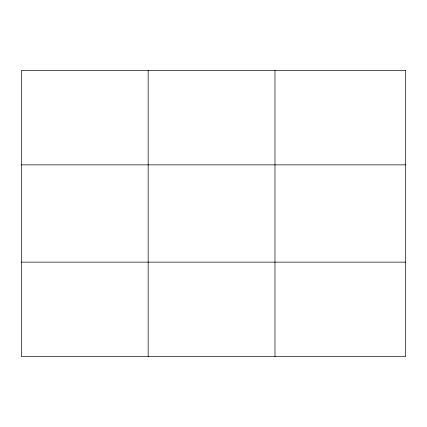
<?xml version="1.0" encoding="UTF-8"?>
<svg xmlns="http://www.w3.org/2000/svg" width="427" height="427" viewBox="0 0 427 427"><rect width="100%" height="100%" fill="white"/><g stroke="black" fill="none" stroke-linecap="round" stroke-linejoin="round"><path stroke-width="0.64" d="M148.169 70.455L148.169 356.545M274.988 70.455L274.988 356.545M21.35 164.865L405.65 164.865M21.35 262.135L405.65 262.135M405.65 70.455L405.65 356.545L21.35 356.545L21.35 70.455L405.65 70.455"/></g></svg>
